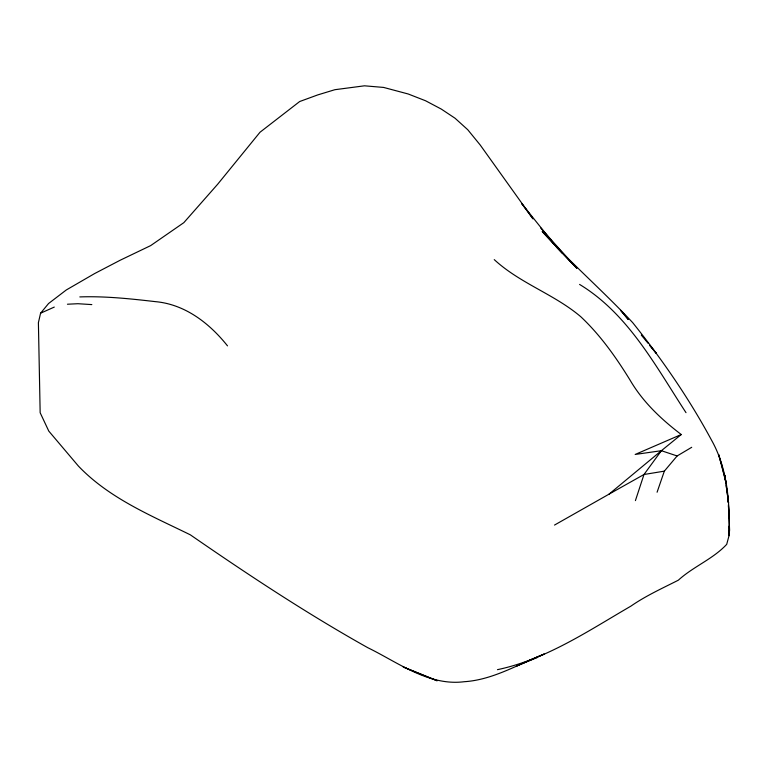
<?xml version="1.0" encoding="UTF-8"?>
<svg xmlns="http://www.w3.org/2000/svg" width="768" height="768" viewBox="0 0 768 768"><rect width="100%" height="100%" fill="white"/><g stroke="black" fill="none" stroke-linecap="round" stroke-linejoin="round"><path stroke-width="1.15" d="M729.072 526.128L729.024 535.69L726.71 544.339C713.03 559.056 693.245 566.592 678.346 580.186C662.227 588.346 645.763 595.824 630.835 606.173C588.211 630.893 546.528 659.299 497.472 669.667M729.12 517.766L728.429 504.614M562.541 253.478L556.858 247.478L521.808 203.693L533.021 218.87L480.221 145.018L467.741 129.715L455.05 118.234L441.274 109.075L425.539 100.752L408.192 93.984L383.606 87.427L364.483 85.814L334.877 89.702L317.731 94.915L299.674 101.53L259.987 132.259L217.651 184.253L183.84 222.653L150.653 245.616L120.211 260.218L94.608 273.571L66.307 289.958L48.557 303.533L40.579 313.2L38.4 322.666L40.157 412.733L48.787 431.098L78.394 466.061C109.267 498.384 151.008 515.51 190.339 534.835C248.026 574.685 306.528 613.373 367.747 647.674C397.93 662.352 428.669 686.275 464.237 681.715C492.854 679.91 518.093 664.349 544.214 654.058L516.816 665.866L537.149 657.581M635.414 500.621L643.987 474.499L661.392 450.701L681.264 434.525C661.181 419.242 642.71 401.856 629.914 379.862C615.869 357.101 600.317 335.088 580.762 316.704C554.266 294.202 519.984 283.392 494.246 259.613M657.082 492.23L664.339 471.149L677.126 455.962L691.718 447.293M554.515 525.072L609.005 494.17L661.392 450.701L677.126 455.962M609.005 494.17L643.987 474.499L664.339 471.149M40.579 313.2L54.288 307.075M681.264 434.525L635.174 454.454L661.392 450.701M67.44 304.224L77.904 303.715L91.834 304.598M79.814 296.918C105.014 296.035 130.214 298.752 155.232 301.622C184.973 304.224 209.453 323.213 227.501 345.869M579.581 284.419C628.483 314.112 655.68 366.23 686.006 412.666M540.682 227.952L571.622 262.666M543.37 231.494L556.858 247.478L576.874 268.32L542.198 231.485C570.95 263.213 603.456 291.293 632.669 322.618C662.237 359.578 689.136 398.611 711.61 440.304C727.834 469.162 729.926 503.28 729.024 535.69L729.6 530.035L728.429 505.699M628.31 319.498L620.659 310.33L628.243 319.469M641.318 335.098L648.125 343.325M649.469 345.072L656.285 353.299L649.613 345.139M725.866 483.206L724.762 475.171L728.554 502.704L726.182 485.501M437.03 680.717L403.325 667.027L437.03 680.717M721.709 465.11L718.704 454.666L726.202 483.197L721.709 465.11M728.275 502.224L727.882 496.243L728.218 502.157"/></g></svg>
